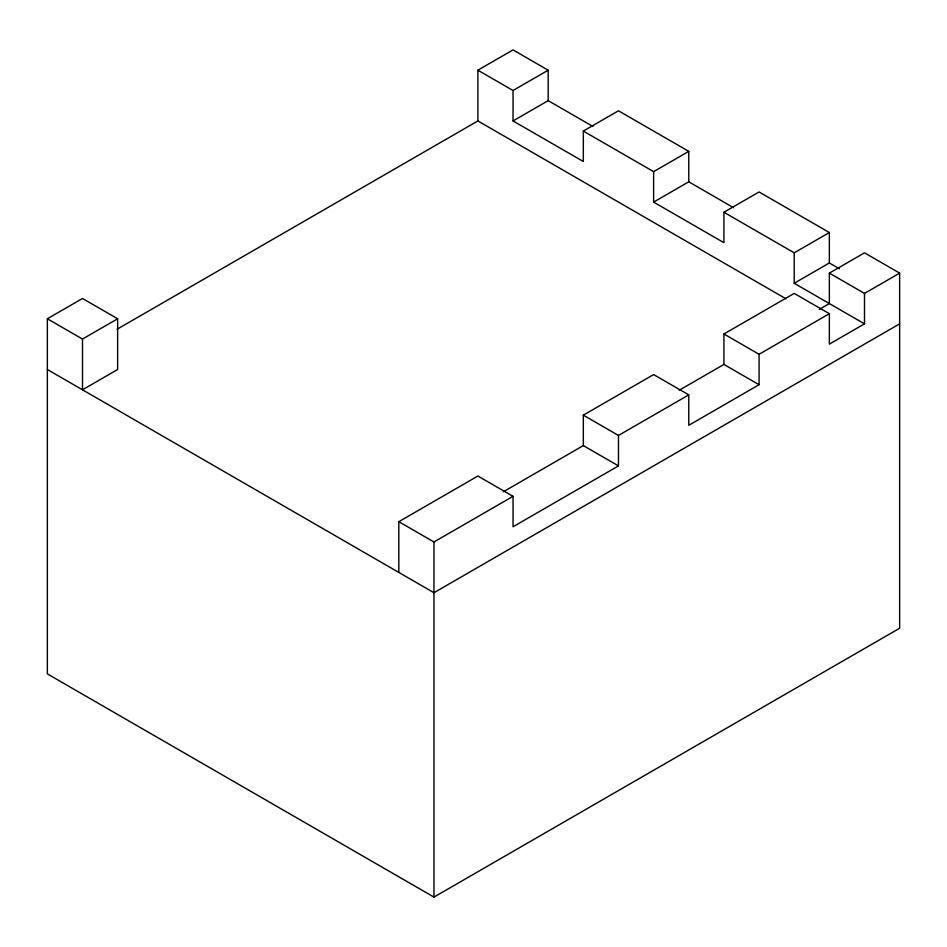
<?xml version="1.0" encoding="UTF-8"?>
<svg xmlns="http://www.w3.org/2000/svg" width="947" height="947" viewBox="0 0 947 947"><rect width="100%" height="100%" fill="white"/><g stroke="black" fill="none" stroke-linecap="round" stroke-linejoin="round"><path stroke-width="1.42" d="M819.321 309.349L829.359 303.561L829.359 273.115L864.504 252.825L899.65 273.115L899.65 628.228L433.963 897.093L47.35 673.885L47.35 318.772L82.496 298.483L117.641 318.772L117.641 369.508L82.496 389.797L82.496 339.062L117.641 318.772M117.049 329.26L477.892 120.932L477.892 70.196L513.037 49.907L548.183 70.196L548.183 100.642L592.917 126.46M477.892 70.196L513.037 90.498L548.183 70.196M513.037 90.498L513.037 120.932L548.183 100.642M513.037 120.932L583.328 161.511L583.328 131.077L618.474 110.787L688.777 151.366L688.777 181.812L733.499 207.63M583.328 131.077L653.619 171.656L688.777 151.366M653.619 171.656L653.619 202.102L688.777 181.812M723.922 212.246L759.068 191.957L829.359 232.536L829.359 262.97L794.213 283.26L794.213 252.825L723.922 212.246L723.922 242.681L653.619 202.102M794.213 252.825L829.359 232.536M398.817 572.414L398.817 521.69L477.892 476.033L513.037 496.323L513.037 526.769L618.474 465.888L618.474 435.454L688.777 394.863L688.777 425.31L759.068 384.719L759.068 354.285L829.359 313.706L829.359 344.14L864.504 323.85L864.504 293.404L899.65 273.115M503.295 491.801L583.328 445.599L583.328 415.165L653.619 374.574L688.777 394.863M679.188 390.259L723.922 364.429L723.922 333.995L794.213 293.404L829.359 313.706M398.817 521.69L433.963 541.98L513.037 496.323M899.65 323.85L433.963 592.715L47.35 369.508M829.359 262.97L839.397 268.77M829.359 273.115L864.504 293.404M794.213 283.26L864.504 323.85M477.892 120.932L785.903 298.755M723.922 333.995L759.068 354.285M723.922 364.429L759.068 384.719M583.328 415.165L618.474 435.454M583.328 445.599L618.474 465.888M47.35 318.772L82.496 339.062M433.963 541.98L433.963 897.093"/></g></svg>
